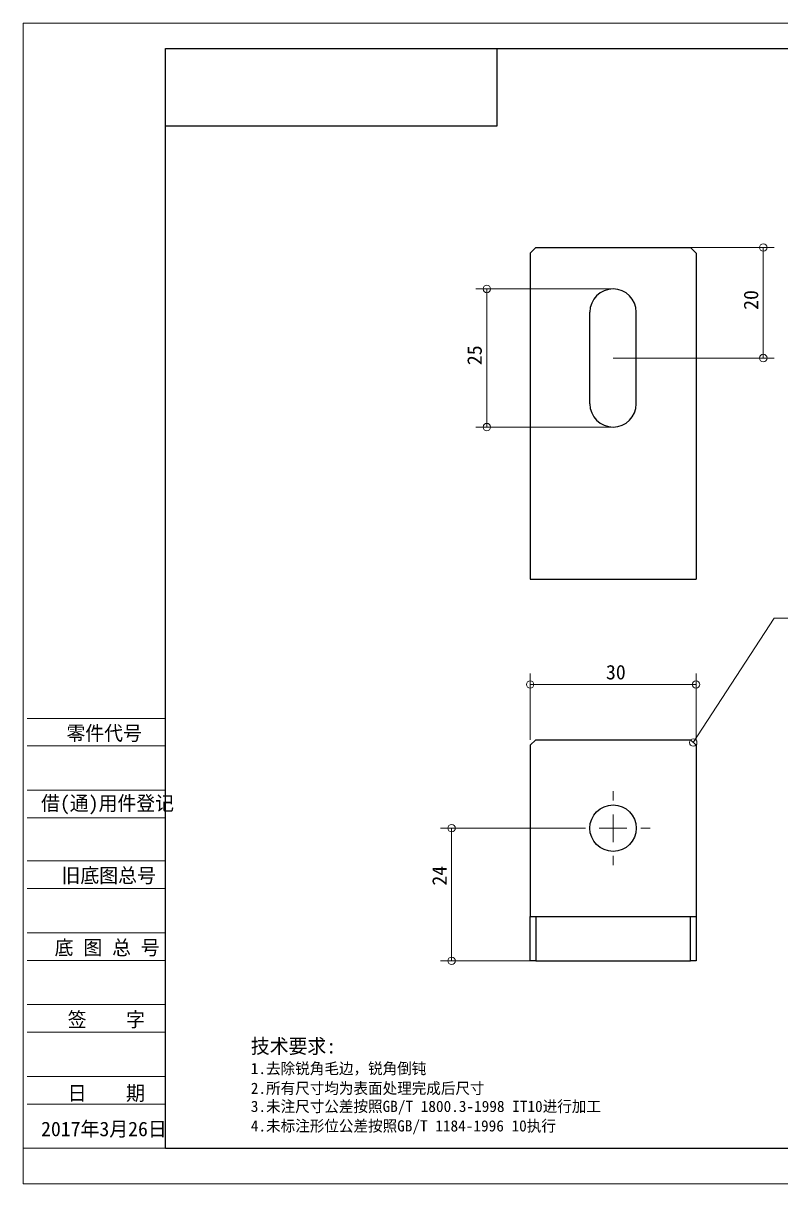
# Model space of a CAD drawing. Header units: millimetres. Extents: x -3862 to 6257, y -4684 to -2127.
# Drawn here: x 5960.1 to 6097.2, y -4683.6 to -4473.6 of the extents above; entities that cross this region are included whole.
import ezdxf

# ---------------------------------------------------------------- set-up
doc = ezdxf.new("R2010")
doc.units = ezdxf.units.MM
doc.linetypes.add('AXES', pattern=[2, 1.25, -0.25, 0.25, -0.25])
for name, color, linetype in [('10', 16, 'Continuous'), ('11', 7, 'Continuous'), ('6', 7, 'Continuous')]:
    doc.layers.add(name, color=color, linetype=linetype)

# ---------------------------------------------------------------- blocks, each defined once
blk = doc.blocks.new('*D381')
at = {"layer": '11', "color": 7, "linetype": 'Continuous', "lineweight": 13, "ltscale": 2, "insert": (82.98, 146.35), "char_height": 2.625, "attachment_point": 7, "rotation": 90}
blk.add_mtext('{ 25 }', dxfattribs=at)
blk = doc.blocks.new('*D382')
at = {"layer": '11', "color": 7, "linetype": 'Continuous', "lineweight": 13, "ltscale": 2, "insert": (132.98, 156.35), "char_height": 2.625, "attachment_point": 7, "rotation": 90}
blk.add_mtext('{ 20 }', dxfattribs=at)
blk = doc.blocks.new('*D383')
at = {"layer": '11', "color": 7, "linetype": 'Continuous', "lineweight": 13, "ltscale": 2, "insert": (103.62, 91.22), "char_height": 2.625, "attachment_point": 7}
blk.add_mtext('{ 30 }', dxfattribs=at)
blk = doc.blocks.new('*D385')
at = {"layer": '11', "color": 7, "linetype": 'Continuous', "lineweight": 13, "ltscale": 2, "insert": (76.6, 52.17), "char_height": 2.625, "attachment_point": 7, "rotation": 90}
blk.add_mtext('{ 24 }', dxfattribs=at)
blk = doc.blocks.new('*D410')
at = {"layer": '10', "color": 7, "linetype": 'Continuous', "lineweight": 13, "ltscale": 2, "insert": (7.81, 79.94), "char_height": 2.625, "attachment_point": 7}
blk.add_mtext('{零件代号}', dxfattribs=at)
blk = doc.blocks.new('*D411')
at = {"layer": '10', "color": 7, "linetype": 'Continuous', "lineweight": 13, "ltscale": 2, "insert": (3.22, 66.84), "char_height": 2.625, "attachment_point": 7}
blk.add_mtext('{借(通)用件登记}', dxfattribs=at)
blk = doc.blocks.new('*D412')
at = {"layer": '10', "color": 7, "linetype": 'Continuous', "lineweight": 13, "ltscale": 2, "insert": (6.92, 54.19), "char_height": 2.625, "attachment_point": 7}
blk.add_mtext('{旧底图总号}', dxfattribs=at)
blk = doc.blocks.new('*D413')
at = {"layer": '10', "color": 7, "linetype": 'Continuous', "lineweight": 13, "ltscale": 2, "insert": (5.67, 41.13), "char_height": 2.625, "attachment_point": 7}
blk.add_mtext('{底 图 总 号}', dxfattribs=at)
blk = doc.blocks.new('*D414')
at = {"layer": '10', "color": 7, "linetype": 'Continuous', "lineweight": 13, "ltscale": 2, "insert": (4.47, 28.13), "char_height": 2.625, "attachment_point": 7}
blk.add_mtext('{  签    字}', dxfattribs=at)
blk = doc.blocks.new('*D415')
at = {"layer": '10', "color": 7, "linetype": 'Continuous', "lineweight": 13, "ltscale": 2, "insert": (4.47, 14.78), "char_height": 2.625, "attachment_point": 7}
blk.add_mtext('{  日    期}', dxfattribs=at)
blk = doc.blocks.new('*D423')
at = {"layer": '10', "color": 7, "linetype": 'Continuous', "lineweight": 13, "ltscale": 2, "insert": (3.22, 8.32), "char_height": 2.625, "attachment_point": 7}
blk.add_mtext('{2017年3月26日}', dxfattribs=at)
blk = doc.blocks.new('*D433')
at = {"layer": '10', "color": 7, "linetype": 'Continuous', "lineweight": 13, "ltscale": 2, "insert": (41.16, 23.29), "char_height": 2.625, "attachment_point": 7}
blk.add_mtext('{技术要求:}', dxfattribs=at)
blk = doc.blocks.new('*D434')
at = {"layer": '10', "color": 7, "linetype": 'Continuous', "lineweight": 13, "ltscale": 2, "insert": (41.16, 19.56), "char_height": 2.027, "attachment_point": 7}
blk.add_mtext('{1.去除锐角毛边，锐角倒钝}', dxfattribs=at)
blk = doc.blocks.new('*D435')
at = {"layer": '10', "color": 7, "linetype": 'Continuous', "lineweight": 13, "ltscale": 2, "insert": (41.16, 16.03), "char_height": 2.027, "attachment_point": 7}
blk.add_mtext('{2.所有尺寸均为表面处理完成后尺寸}', dxfattribs=at)
blk = doc.blocks.new('*D436')
at = {"layer": '10', "color": 7, "linetype": 'Continuous', "lineweight": 13, "ltscale": 2, "insert": (41.16, 12.5), "char_height": 2.027, "attachment_point": 7}
blk.add_mtext('{3.未注尺寸公差按照GB/T 1800.3-1998 IT10进行加工}', dxfattribs=at)
blk = doc.blocks.new('*D437')
at = {"layer": '10', "color": 7, "linetype": 'Continuous', "lineweight": 13, "ltscale": 2, "insert": (41.16, 8.97), "char_height": 2.027, "attachment_point": 7}
blk.add_mtext('{4.未标注形位公差按照GB/T 1184-1996 10执行}', dxfattribs=at)

msp = doc.modelspace()

# ---------------------------------------------------------------- linework, layer by layer
at = {"color": 7, "linetype": 'Continuous', "lineweight": 25, "ltscale": 2}
for p, q in [((6045.867, -4492.174), (6045.867, -4478.174)), ((5985.867, -4492.174), (6045.867, -4492.174))]:
    msp.add_line(p, q, dxfattribs=at)
at = {"color": 7, "linetype": 'AXES', "lineweight": 18, "ltscale": 2}
for p, q in [((6066.829, -4614.264), (6066.829, -4612.564)), ((6061.829, -4619.264), (6060.129, -4619.264)), ((6071.829, -4619.264), (6073.529, -4619.264)), ((6066.829, -4624.264), (6066.829, -4625.964))]:
    msp.add_line(p, q, dxfattribs=at)
at = {"color": 7, "linetype": 'Continuous', "lineweight": 18, "ltscale": 2}
for q in [(6066.829, -4616.764), (6064.329, -4619.264), (6066.829, -4621.764), (6069.329, -4619.264)]:
    msp.add_line((6066.829, -4619.264), q, dxfattribs=at)
at = {"layer": '11', "color": 7, "linetype": 'Continuous', "lineweight": 25, "ltscale": 2}
for p, q in [((6052.829, -4514.188), (6051.829, -4515.188)), ((6052.829, -4514.188), (6080.829, -4514.188)), ((6081.829, -4515.188), (6080.829, -4514.188)), ((6051.829, -4515.188), (6051.829, -4574.188)), ((6081.829, -4515.188), (6081.829, -4574.188)), ((6062.629, -4542.488), (6062.629, -4525.888)), ((6071.029, -4542.488), (6071.029, -4525.888)), ((6051.829, -4574.188), (6081.829, -4574.188)), ((6052.829, -4603.264), (6051.829, -4604.264)), ((6051.829, -4604.264), (6051.829, -4635.264)), ((6052.829, -4603.264), (6080.829, -4603.264)), ((6081.829, -4604.264), (6080.829, -4603.264)), ((6081.829, -4604.264), (6081.829, -4635.264)), ((6051.829, -4643.264), (6051.829, -4635.264)), ((6051.829, -4635.264), (6052.829, -4635.264)), ((6052.829, -4635.264), (6052.829, -4643.264)), ((6052.829, -4635.264), (6080.829, -4635.264)), ((6080.829, -4643.264), (6080.829, -4635.264)), ((6080.829, -4635.264), (6081.829, -4635.264)), ((6081.829, -4635.264), (6081.829, -4643.264)), ((6052.829, -4643.264), (6051.829, -4643.264)), ((6052.829, -4643.264), (6080.829, -4643.264)), ((6081.829, -4643.264), (6080.829, -4643.264))]:
    msp.add_line(p, q, dxfattribs=at)
at = {"layer": '11', "color": 7, "linetype": 'Continuous', "lineweight": 18, "ltscale": 2}
for p, q in [((6066.829, -4514.188), (6095.995, -4514.188)), ((6093.995, -4514.188), (6093.995, -4534.188)), ((6066.829, -4521.688), (6041.995, -4521.688)), ((6043.995, -4546.688), (6043.995, -4521.688)), ((6066.829, -4534.188), (6095.995, -4534.188)), ((6066.829, -4546.688), (6041.995, -4546.688)), ((6081.329, -4603.764), (6095.943, -4581.264)), ((6095.943, -4581.264), (6102.293, -4581.264)), ((6051.829, -4603.264), (6051.829, -4591.264)), ((6081.829, -4603.264), (6081.829, -4591.264)), ((6081.829, -4593.264), (6051.829, -4593.264)), ((6060.129, -4619.264), (6035.616, -4619.264)), ((6037.616, -4643.264), (6037.616, -4619.264)), ((6051.829, -4643.264), (6035.616, -4643.264))]:
    msp.add_line(p, q, dxfattribs=at)
for centre in [(6093.995, -4514.188), (6043.995, -4521.688), (6093.995, -4534.188), (6043.995, -4546.688), (6051.829, -4593.264), (6081.829, -4593.264), (6081.329, -4603.764), (6037.616, -4619.264), (6037.616, -4643.264)]:
    msp.add_circle(centre, 0.678, dxfattribs=at)
at = {"layer": '11', "color": 7, "linetype": 'Continuous', "lineweight": 25, "ltscale": 2}
msp.add_circle((6066.829, -4619.264), 4.2, dxfattribs=at)
for centre, start, end in [((6066.829, -4525.888), 0, 180), ((6066.829, -4542.488), 180, 0)]:
    msp.add_arc(centre, 4.2, start, end, dxfattribs=at)
at = {"layer": '6', "color": 7, "linetype": 'Continuous', "lineweight": 18, "ltscale": 2}
for p, q in [((5960.134, -4683.605), (5960.134, -4473.605)), ((5960.134, -4473.605), (6257.134, -4473.605)), ((5960.867, -4599.384), (5985.867, -4599.384)), ((5960.867, -4604.384), (5985.867, -4604.384)), ((5960.867, -4612.384), (5985.867, -4612.384)), ((5960.867, -4617.384), (5985.867, -4617.384)), ((5985.867, -4621.174), (5985.867, -4677.174)), ((5960.867, -4625.174), (5985.867, -4625.174)), ((5960.867, -4630.174), (5985.867, -4630.174)), ((5960.867, -4638.174), (5985.867, -4638.174)), ((5960.867, -4643.174), (5985.867, -4643.174)), ((5960.867, -4651.174), (5985.867, -4651.174)), ((5960.867, -4656.174), (5985.867, -4656.174)), ((5960.867, -4664.174), (5985.867, -4664.174)), ((5960.867, -4669.174), (5985.867, -4669.174)), ((5985.867, -4677.174), (5960.134, -4677.174)), ((5960.867, -4677.174), (5985.867, -4677.174)), ((5960.134, -4683.605), (6257.134, -4683.605))]:
    msp.add_line(p, q, dxfattribs=at)
at = {"layer": '6', "color": 7, "linetype": 'Continuous', "lineweight": 25, "ltscale": 2}
for p, q in [((5985.867, -4677.174), (5985.867, -4478.174)), ((5985.867, -4478.174), (6252.867, -4478.174)), ((5985.867, -4677.174), (6252.867, -4677.174))]:
    msp.add_line(p, q, dxfattribs=at)

# ---------------------------------------------------------------- block references
at = {"layer": '10', "color": 7}
for name in ['*D410', '*D411', '*D412', '*D413', '*D414', '*D433', '*D434', '*D415', '*D435', '*D436', '*D423', '*D437']:
    msp.add_blockref(name, (5960.141, -4683.604), dxfattribs=at)
at = {"layer": '11', "color": 7}
for name in ['*D382', '*D381', '*D383', '*D385']:
    msp.add_blockref(name, (5960.141, -4683.604), dxfattribs=at)

doc.saveas('drawing.dxf')
